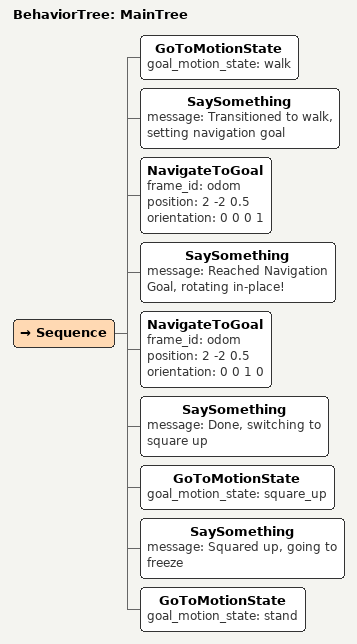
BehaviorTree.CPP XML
<?xml version="1.0" ?>
<root main_tree_to_execute="MainTree" BTCPP_format="4">
    <BehaviorTree ID="MainTree">
        <Sequence>
            <GoToMotionState goal_motion_state="walk"/>
            <SaySomething message="Transitioned to walk, setting navigation goal"/>
            <NavigateToGoal frame_id="odom" position="2 -2 0.5" orientation="0 0 0 1" />
            <SaySomething message="Reached Navigation Goal, rotating in-place!"/>
            <NavigateToGoal frame_id="odom" position="2 -2 0.5" orientation="0 0 1 0" />
            <SaySomething message="Done, switching to square up"/>
            <GoToMotionState goal_motion_state="square_up"/>
            <SaySomething message="Squared up, going to freeze"/>
            <GoToMotionState goal_motion_state="stand" />
        </Sequence>
    </BehaviorTree>
</root>
